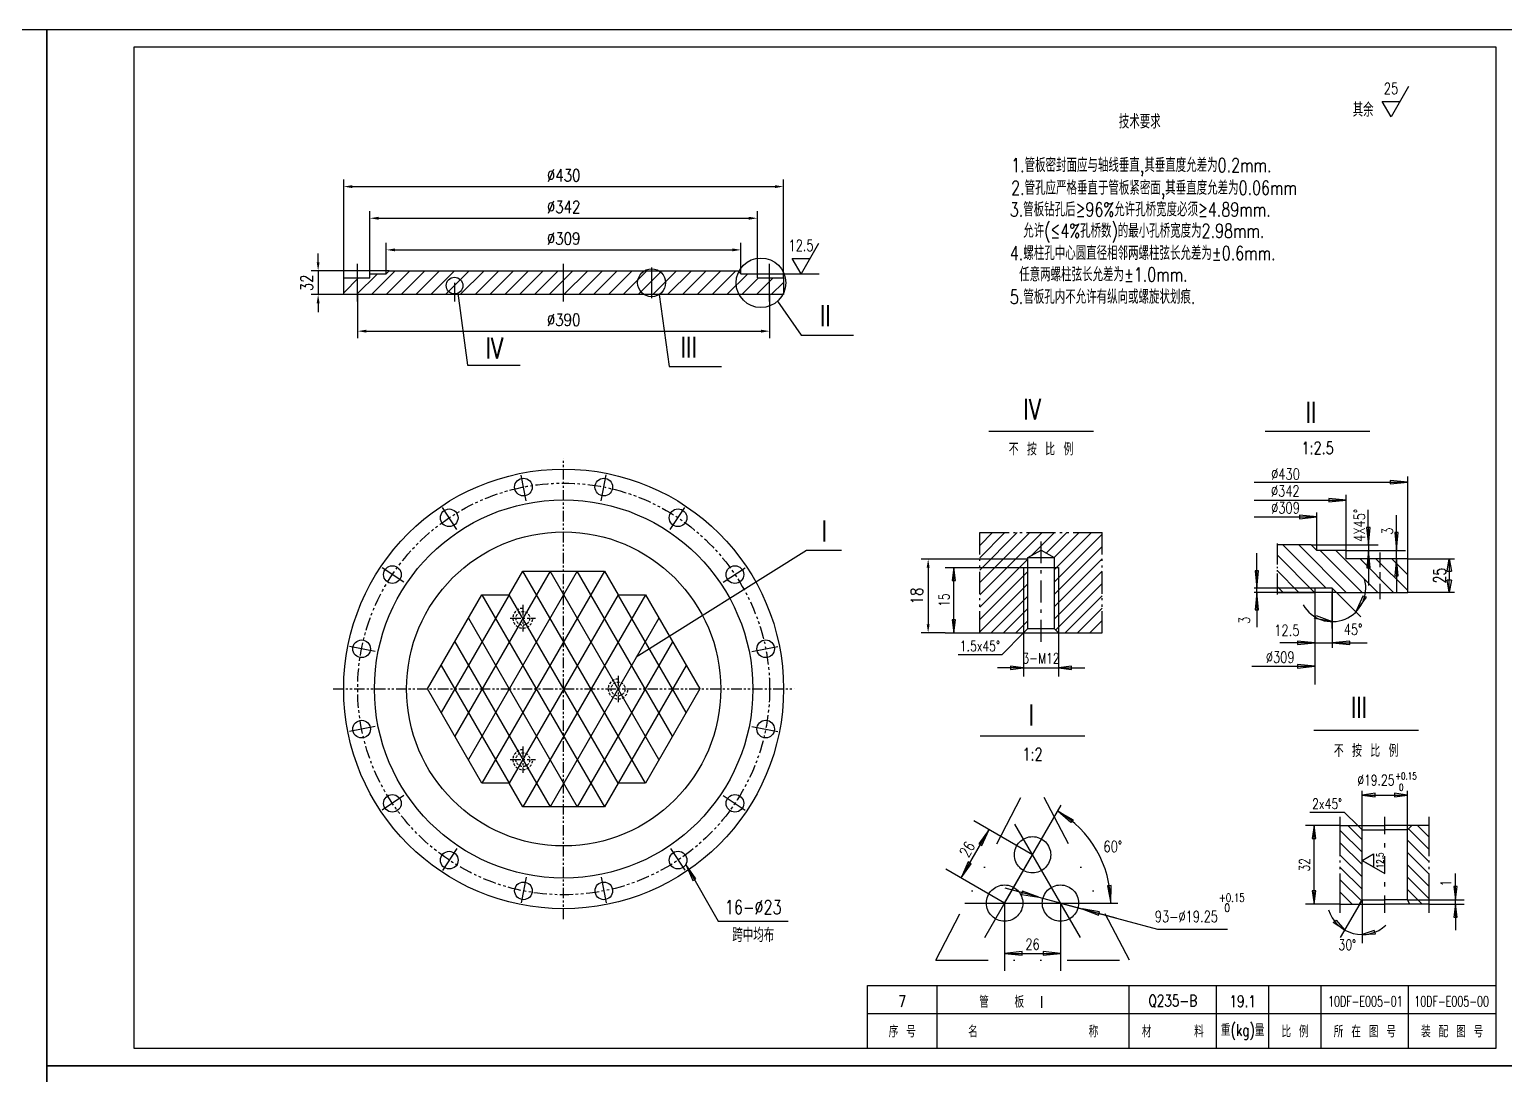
# Model space of a CAD drawing. Extents: x -7284 to 7863, y -3829 to 2899.
# Drawn here: x -6447.7 to -6025.2, y -3534.8 to -3235.3 of the extents above; entities that cross this region are included whole.
import ezdxf
from ezdxf.enums import TextEntityAlignment as Align

# ---------------------------------------------------------------- set-up
doc = ezdxf.new("R2010")
doc.units = 0
doc.header["$LTSCALE"] = 30
for name, pattern in [('CENTER', [6.25, 5, -0.5, 0.25, -0.5]), ('CENTER2', [28.575, 19.05, -3.175, 3.175, -3.175]), ('DASHED', [5, 4, -1]), ('DASHED2', [0.375, 0.25, -0.125]), ('DIVIDE', [1.25, 0.5, -0.25, 0, -0.25, 0, -0.25]), ('PHANTOM', [2.5, 1.25, -0.25, 0.25, -0.25, 0.25, -0.25])]:
    doc.linetypes.add(name, pattern=pattern)
doc.layers.get('0').update_dxf_attribs({"linetype": 'CONTINUOUS'})
doc.layers.get('DEFPOINTS').update_dxf_attribs({"linetype": 'CONTINUOUS'})
for name, color, linetype in [('1', 1, 'CONTINUOUS'), ('2', 3, 'CENTER'), ('4', 6, 'PHANTOM'), ('4虚线层', 6, 'DASHED'), ('6', 6, 'DIVIDE'), ('轮廓线', 1, 'CONTINUOUS')]:
    doc.layers.add(name, color=color, linetype=linetype)
doc.styles.add('HZ', font='txt', dxfattribs={"width": 0.75, "bigfont": 'hztxt'})
doc.styles.add('TH_GBDIM', font='romans.shx', dxfattribs={"width": 0.8, "bigfont": 'gbcbig.shx'})
doc.dimstyles.get("Standard").update_dxf_attribs({"dimscale": 0, "dimtxt": 3.5, "dimasz": 3.5, "dimexe": 1.5, "dimexo": 0, "dimgap": 1, "dimtad": 3, "dimzin": 0, "dimdsep": 46, "dimtxsty": 'HZ', "dimblk1": 'CLOSED', "dimblk2": 'CLOSED', "dimsah": 1, "dimcen": 0.09, "dimadec": 0, "dimazin": 0, "dimtfac": 1, "dimtofl": 0, "dimtmove": 0, "dimatfit": 3, "dimldrblk": 'CLOSED', "dimfxl": 0, "dimtolj": 1, "dimtzin": 0, "dimarcsym": 0})
doc.dimstyles.new('TH_GBDIM', dxfattribs={"dimtxt": 3.5, "dimasz": 2.5, "dimexe": 2, "dimexo": 0, "dimgap": 1.5, "dimtad": 1, "dimdec": 1, "dimzin": 0, "dimdsep": 46, "dimtxsty": 'TH_GBDIM', "dimcen": 2.5, "dimclrd": 130, "dimclre": 130, "dimclrt": 3, "dimadec": 0, "dimazin": 0, "dimtfac": 0.714286, "dimtdec": 1, "dimtmove": 0, "dimatfit": 3, "dimfxl": 0, "dimtzin": 0, "dimlwd": -1, "dimlwe": -1, "dimarcsym": 0})

# ---------------------------------------------------------------- blocks, each defined once
blk = doc.blocks.new('_CLOSED')
at = {"color": 0, "linetype": 'ByBlock'}
for p, q in [((-1, 0.17), (0, 0)), ((-1, 0.17), (-1, -0.17)), ((0, 0), (-1, -0.17)), ((0, 0), (-1, 0))]:
    blk.add_line(p, q, dxfattribs=at)
blk = doc.blocks.new('*D542')
at = {"layer": '1', "color": 0, "linetype": 'Continuous', "lineweight": -2}
for p, q in [((-6052.98, -3387), (-6039.57, -3387)), ((-6041.07, -3390.5), (-6041.07, -3393.1)), ((-6052.98, -3396.6), (-6039.57, -3396.6))]:
    blk.add_line(p, q, dxfattribs=at)
at = {"layer": 'DEFPOINTS', "color": 0, "linetype": 'Continuous'}
for p in [(-6052.98, -3387), (-6052.98, -3396.6), (-6041.07, -3396.6)]:
    blk.add_point(p, dxfattribs=at)
at = {"layer": '1', "color": 0, "linetype": 'Continuous', "lineweight": -2, "xscale": 3.5, "yscale": 3.5, "zscale": 3.5}
for p, rotation in [((-6041.07, -3387), 90), ((-6041.07, -3396.6), 270)]:
    blk.add_blockref('_CLOSED', p, dxfattribs=dict(at, rotation=rotation))
at = {"layer": '1', "color": 0, "linetype": 'Continuous', "insert": (-6043.82, -3391.8), "char_height": 3.5, "attachment_point": 5, "rotation": 90, "style": 'HZ'}
blk.add_mtext('\\A1;25{}{}', dxfattribs=at)
blk = doc.blocks.new('*D543')
at = {"layer": '4虚线层', "color": 130, "linetype": 'Continuous'}
for p, q in [((-6161.75, -3387.06), (-6192.34, -3387.06)), ((-6190.34, -3389.56), (-6190.34, -3405.74)), ((-6185.5, -3408.24), (-6192.34, -3408.24))]:
    blk.add_line(p, q, dxfattribs=at)
for points in [[(-6190.76, -3389.56), (-6189.92, -3389.56), (-6190.34, -3387.06)], [(-6190.76, -3405.74), (-6189.92, -3405.74), (-6190.34, -3408.24)]]:
    blk.add_solid(points, dxfattribs=at)
at = {"layer": 'DEFPOINTS', "color": 0, "linetype": 'Continuous'}
for p in [(-6161.75, -3387.06), (-6190.34, -3408.24), (-6185.5, -3408.24)]:
    blk.add_point(p, dxfattribs=at)
at = {"layer": '4虚线层', "color": 3, "linetype": 'Continuous', "insert": (-6193.59, -3397.65), "char_height": 3.5, "attachment_point": 5, "rotation": 90, "style": 'TH_GBDIM'}
blk.add_mtext('18{}{}', dxfattribs=at)
blk = doc.blocks.new('*D544')
at = {"layer": '1', "color": 130}
for p, q in [((-6345.55, -3305.29), (-6345.55, -3296.46)), ((-6343.05, -3298.46), (-6246.45, -3298.46)), ((-6243.95, -3305.29), (-6243.95, -3296.46))]:
    blk.add_line(p, q, dxfattribs=at)
for points in [[(-6343.05, -3298.04), (-6343.05, -3298.88), (-6345.55, -3298.46)], [(-6246.45, -3298.04), (-6246.45, -3298.88), (-6243.95, -3298.46)]]:
    blk.add_solid(points, dxfattribs=at)
at = {"layer": 'DEFPOINTS', "color": 0}
for p in [(-6243.95, -3298.46), (-6345.55, -3305.29), (-6243.95, -3305.29)]:
    blk.add_point(p, dxfattribs=at)
at = {"layer": '1', "color": 3, "insert": (-6294.75, -3295.21), "char_height": 3.5, "attachment_point": 5, "style": 'TH_GBDIM'}
blk.add_mtext('%%C309{}{}', dxfattribs=at)
blk = doc.blocks.new('*D553')
at = {"layer": '1', "color": 130, "linetype": 'Continuous'}
for p, q in [((-6365.07, -3301.99), (-6365.07, -3299.49)), ((-6344.75, -3304.49), (-6367.07, -3304.49)), ((-6365.07, -3304.49), (-6365.07, -3311.29)), ((-6357.75, -3311.29), (-6367.07, -3311.29)), ((-6365.07, -3313.79), (-6365.07, -3316.29))]:
    blk.add_line(p, q, dxfattribs=at)
for points in [[(-6365.49, -3301.99), (-6364.65, -3301.99), (-6365.07, -3304.49)], [(-6365.49, -3313.79), (-6364.65, -3313.79), (-6365.07, -3311.29)]]:
    blk.add_solid(points, dxfattribs=at)
at = {"layer": 'DEFPOINTS', "color": 0, "linetype": 'Continuous'}
for p in [(-6344.75, -3304.49), (-6365.07, -3311.29), (-6357.75, -3311.29)]:
    blk.add_point(p, dxfattribs=at)
at = {"layer": '1', "color": 3, "linetype": 'Continuous', "insert": (-6368.32, -3307.89), "char_height": 3.5, "attachment_point": 5, "rotation": 90, "style": 'TH_GBDIM'}
blk.add_mtext('32{}{}', dxfattribs=at)
blk = doc.blocks.new('*D554')
at = {"layer": '4虚线层', "color": 130, "linetype": 'Continuous'}
for p, q in [((-6357.75, -3306.49), (-6357.75, -3278.32)), ((-6231.75, -3306.49), (-6231.75, -3278.32)), ((-6355.25, -3280.32), (-6234.25, -3280.32))]:
    blk.add_line(p, q, dxfattribs=at)
for points in [[(-6355.25, -3279.9), (-6355.25, -3280.74), (-6357.75, -3280.32)], [(-6234.25, -3279.9), (-6234.25, -3280.74), (-6231.75, -3280.32)]]:
    blk.add_solid(points, dxfattribs=at)
at = {"layer": 'DEFPOINTS', "color": 0, "linetype": 'Continuous'}
for p in [(-6231.75, -3280.32), (-6357.75, -3306.49), (-6231.75, -3306.49)]:
    blk.add_point(p, dxfattribs=at)
at = {"layer": '4虚线层', "color": 3, "linetype": 'Continuous', "insert": (-6294.75, -3277.07), "char_height": 3.5, "attachment_point": 5, "style": 'TH_GBDIM'}
blk.add_mtext('%%C430{}{}', dxfattribs=at)
blk = doc.blocks.new('*D555')
at = {"layer": '4虚线层', "color": 130, "linetype": 'Continuous'}
for p, q in [((-6350.25, -3305.29), (-6350.25, -3287.39)), ((-6347.75, -3289.39), (-6241.75, -3289.39)), ((-6239.25, -3305.29), (-6239.25, -3287.39))]:
    blk.add_line(p, q, dxfattribs=at)
for points in [[(-6347.75, -3288.98), (-6347.75, -3289.81), (-6350.25, -3289.39)], [(-6241.75, -3288.98), (-6241.75, -3289.81), (-6239.25, -3289.39)]]:
    blk.add_solid(points, dxfattribs=at)
at = {"layer": 'DEFPOINTS', "color": 0, "linetype": 'Continuous'}
for p in [(-6239.25, -3289.39), (-6350.25, -3305.29), (-6239.25, -3305.29)]:
    blk.add_point(p, dxfattribs=at)
at = {"layer": '4虚线层', "color": 3, "linetype": 'Continuous', "insert": (-6294.75, -3286.14), "char_height": 3.5, "attachment_point": 5, "style": 'TH_GBDIM'}
blk.add_mtext('%%C342{}{}', dxfattribs=at)
blk = doc.blocks.new('*D556')
at = {"layer": '4虚线层', "color": 130, "linetype": 'Continuous'}
for p, q in [((-6353.75, -3311.29), (-6353.75, -3323.76)), ((-6235.75, -3311.29), (-6235.75, -3323.76)), ((-6351.25, -3321.76), (-6238.25, -3321.76))]:
    blk.add_line(p, q, dxfattribs=at)
for points in [[(-6351.25, -3321.34), (-6351.25, -3322.17), (-6353.75, -3321.76)], [(-6238.25, -3321.34), (-6238.25, -3322.17), (-6235.75, -3321.76)]]:
    blk.add_solid(points, dxfattribs=at)
at = {"layer": 'DEFPOINTS', "color": 0, "linetype": 'Continuous'}
for p in [(-6353.75, -3311.29), (-6235.75, -3311.29), (-6235.75, -3321.76)]:
    blk.add_point(p, dxfattribs=at)
at = {"layer": '4虚线层', "color": 3, "linetype": 'Continuous', "insert": (-6294.75, -3318.51), "char_height": 3.5, "attachment_point": 5, "style": 'TH_GBDIM'}
blk.add_mtext('%%C390{}{}', dxfattribs=at)

msp = doc.modelspace()

# ---------------------------------------------------------------- linework, layer by layer
at = {"layer": '1', "color": 4}
for p, q in [((-7283.748, -3235.294), (-6442.748, -3235.294)), ((-6442.748, -3235.294), (-6442.748, -3829.294)), ((-6187.748, -3527.294), (-6187.748, -3509.294)), ((-6132.748, -3527.294), (-6132.748, -3509.294)), ((-6107.748, -3527.294), (-6107.748, -3509.294)), ((-6092.748, -3527.294), (-6092.748, -3509.294)), ((-6077.748, -3527.294), (-6077.748, -3509.294)), ((-6052.748, -3527.294), (-6052.748, -3509.294)), ((-6207.748, -3517.294), (-6027.748, -3517.294))]:
    msp.add_line(p, q, dxfattribs=at)
at = {"layer": '1', "color": 3, "linetype": 'Continuous'}
for p, q in [((-6294.748, -3313.294), (-6294.748, -3302.494)), ((-6325.998, -3307.894), (-6325.998, -3313.294))]:
    msp.add_line(p, q, dxfattribs=at)
at = {"layer": '1', "color": 2}
for p, q in [((-6353.487, -3306.494), (-6357.748, -3310.757)), ((-6354.044, -3311.294), (-6348.046, -3305.294)), ((-6343.004, -3304.494), (-6349.802, -3311.294)), ((-6345.56, -3311.294), (-6338.762, -3304.494)), ((-6334.52, -3304.494), (-6341.318, -3311.294)), ((-6337.076, -3311.294), (-6330.278, -3304.494)), ((-6326.036, -3304.494), (-6332.834, -3311.294)), ((-6328.592, -3311.294), (-6321.794, -3304.494)), ((-6317.552, -3304.494), (-6324.35, -3311.294)), ((-6320.108, -3311.294), (-6313.31, -3304.494)), ((-6309.068, -3304.494), (-6315.866, -3311.294)), ((-6311.624, -3311.294), (-6304.826, -3304.494)), ((-6300.584, -3304.494), (-6307.382, -3311.294)), ((-6303.14, -3311.294), (-6296.342, -3304.494)), ((-6292.1, -3304.494), (-6298.898, -3311.294)), ((-6294.656, -3311.294), (-6287.858, -3304.494)), ((-6283.616, -3304.494), (-6290.414, -3311.294)), ((-6286.172, -3311.294), (-6279.374, -3304.494)), ((-6275.132, -3304.494), (-6281.93, -3311.294)), ((-6277.688, -3311.294), (-6270.89, -3304.494)), ((-6266.648, -3304.494), (-6273.446, -3311.294)), ((-6269.204, -3311.294), (-6262.406, -3304.494)), ((-6258.164, -3304.494), (-6264.962, -3311.294)), ((-6260.72, -3311.294), (-6253.922, -3304.494)), ((-6249.68, -3304.494), (-6256.478, -3311.294)), ((-6252.236, -3311.294), (-6245.493, -3304.55)), ((-6241.995, -3305.294), (-6247.993, -3311.294)), ((-6243.751, -3311.294), (-6238.953, -3306.494)), ((-6234.711, -3306.494), (-6239.509, -3311.294)), ((-6235.267, -3311.294), (-6231.748, -3307.774)), ((-6157.723, -3379.495), (-6175.502, -3397.279)), ((-6171.863, -3379.495), (-6175.502, -3383.135)), ((-6175.502, -3386.671), (-6168.328, -3379.495)), ((-6164.793, -3379.495), (-6175.502, -3390.207)), ((-6175.502, -3393.743), (-6161.258, -3379.495)), ((-6160.803, -3386.112), (-6154.188, -3379.495)), ((-6150.653, -3379.495), (-6156.512, -3385.355)), ((-6154.27, -3386.649), (-6147.118, -3379.495)), ((-6143.583, -3379.495), (-6154.252, -3390.167)), ((-6154.252, -3393.703), (-6140.502, -3379.949)), ((-6140.502, -3383.485), (-6154.252, -3397.239)), ((-6076.316, -3395.405), (-6088.719, -3383.005)), ((-6084.193, -3383.005), (-6070.589, -3396.605)), ((-6175.502, -3400.815), (-6161.752, -3387.061)), ((-6154.252, -3400.775), (-6140.502, -3387.021)), ((-6090.38, -3385.869), (-6079.641, -3396.605)), ((-6066.063, -3396.605), (-6078.066, -3384.605)), ((-6073.54, -3384.605), (-6061.537, -3396.605)), ((-6057.011, -3396.605), (-6066.613, -3387.005)), ((-6062.087, -3387.005), (-6052.98, -3396.109)), ((-6052.98, -3391.584), (-6057.561, -3387.005)), ((-6161.752, -3390.597), (-6175.502, -3404.351)), ((-6140.502, -3390.557), (-6154.252, -3404.311)), ((-6084.167, -3396.605), (-6090.38, -3390.394)), ((-6175.502, -3407.887), (-6161.752, -3394.133)), ((-6153.826, -3407.421), (-6140.502, -3394.093)), ((-6090.38, -3394.919), (-6088.694, -3396.605)), ((-6161.752, -3397.669), (-6172.324, -3408.245)), ((-6140.502, -3397.629), (-6151.114, -3408.245)), ((-6168.789, -3408.245), (-6161.752, -3401.205)), ((-6161.752, -3404.742), (-6165.254, -3408.245)), ((-6147.579, -3408.245), (-6140.502, -3401.166)), ((-6140.502, -3404.702), (-6144.044, -3408.245)), ((-6070.132, -3463.445), (-6066.046, -3467.531)), ((-6046.796, -3470.344), (-6052.745, -3464.394)), ((-6050.159, -3463.445), (-6046.796, -3466.808)), ((-6066.046, -3471.067), (-6072.296, -3464.815)), ((-6072.296, -3468.351), (-6066.046, -3474.603)), ((-6053.046, -3467.628), (-6046.796, -3473.88)), ((-6066.046, -3478.139), (-6072.296, -3471.887)), ((-6046.796, -3477.416), (-6053.046, -3471.164)), ((-6072.296, -3475.423), (-6066.046, -3481.675)), ((-6053.046, -3474.7), (-6046.796, -3480.952)), ((-6066.236, -3485.022), (-6072.296, -3478.959)), ((-6046.796, -3484.488), (-6053.046, -3478.236)), ((-6072.296, -3482.496), (-6068.848, -3485.945)), ((-6053.046, -3481.772), (-6048.876, -3485.945))]:
    msp.add_line(p, q, dxfattribs=at)
at = {"layer": '1'}
for p, q in [((-6325.06, -3310.839), (-6322.244, -3331.488)), ((-6267.364, -3311.245), (-6264.548, -3331.894)), ((-6233.499, -3313.172), (-6226.748, -3322.894)), ((-6226.748, -3322.894), (-6211.748, -3322.894)), ((-6322.244, -3331.488), (-6307.244, -3331.488)), ((-6264.548, -3331.894), (-6249.548, -3331.894)), ((-6070.58, -3384.605), (-6070.58, -3370.205)), ((-6078.98, -3384.605), (-6078.98, -3375.005)), ((-6175.502, -3385.745), (-6175.502, -3379.495)), ((-6175.502, -3379.495), (-6167.169, -3379.495)), ((-6165.919, -3379.495), (-6165.294, -3379.495)), ((-6164.044, -3379.495), (-6163.419, -3379.495)), ((-6162.169, -3379.495), (-6153.835, -3379.495)), ((-6152.585, -3379.495), (-6151.96, -3379.495)), ((-6150.71, -3379.495), (-6150.085, -3379.495)), ((-6148.835, -3379.495), (-6140.502, -3379.495)), ((-6140.502, -3385.745), (-6140.502, -3379.495)), ((-6158.001, -3388.245), (-6158.001, -3381.995)), ((-6090.38, -3382.649), (-6090.38, -3388.649)), ((-6080.58, -3383.005), (-6061.439, -3383.005)), ((-6064.24, -3383.005), (-6064.236, -3384.605)), ((-6175.502, -3387.62), (-6175.502, -3386.995)), ((-6140.502, -3387.62), (-6140.502, -3386.995)), ((-6070.58, -3384.605), (-6053.627, -3384.605)), ((-6060.98, -3385.175), (-6060.981, -3388.34)), ((-6060.981, -3388.375), (-6060.981, -3389.375)), ((-6056.197, -3386.852), (-6056.197, -3384.452)), ((-6175.502, -3389.495), (-6175.502, -3388.87)), ((-6175.502, -3396.995), (-6175.502, -3390.745)), ((-6158.001, -3391.245), (-6158.001, -3390.245)), ((-6140.502, -3389.495), (-6140.502, -3388.87)), ((-6140.502, -3396.995), (-6140.502, -3390.745)), ((-6090.38, -3389.268), (-6090.38, -3389.668)), ((-6090.38, -3390.205), (-6090.38, -3390.605)), ((-6090.38, -3391.224), (-6090.38, -3397.224)), ((-6060.981, -3390.805), (-6060.981, -3392.805)), ((-6158.002, -3399.495), (-6158.001, -3393.245)), ((-6079.58, -3395.405), (-6096.98, -3395.405)), ((-6079.58, -3396.605), (-6096.98, -3396.605)), ((-6060.982, -3394.164), (-6060.982, -3395.164)), ((-6060.982, -3395.162), (-6060.982, -3398.59)), ((-6175.502, -3398.87), (-6175.502, -3398.245)), ((-6175.502, -3400.745), (-6175.502, -3400.12)), ((-6140.502, -3398.87), (-6140.502, -3398.245)), ((-6140.502, -3400.745), (-6140.502, -3400.12)), ((-6175.502, -3408.245), (-6175.502, -3401.995)), ((-6158.002, -3402.495), (-6158.002, -3401.495)), ((-6158.002, -3410.745), (-6158.002, -3404.495)), ((-6140.502, -3408.245), (-6140.502, -3401.995)), ((-6140.509, -3408.245), (-6140.502, -3408.238)), ((-6168.437, -3485.665), (-6152.231, -3457.609)), ((-6072.296, -3472.195), (-6072.296, -3460.945)), ((-6059.545, -3465.945), (-6059.545, -3460.945)), ((-6046.796, -3472.195), (-6046.796, -3460.945)), ((-6059.546, -3469.695), (-6059.546, -3468.445)), ((-6059.546, -3477.195), (-6059.546, -3472.195)), ((-6072.296, -3474.07), (-6072.296, -3473.445)), ((-6072.296, -3475.945), (-6072.296, -3475.32)), ((-6046.796, -3474.07), (-6046.796, -3473.445)), ((-6046.796, -3475.945), (-6046.796, -3475.32)), ((-6072.296, -3488.445), (-6072.296, -3477.195)), ((-6059.546, -3480.945), (-6059.546, -3479.695)), ((-6046.796, -3488.445), (-6046.796, -3477.195)), ((-6059.546, -3488.445), (-6059.546, -3483.445)), ((-6168.437, -3485.665), (-6136.037, -3485.665))]:
    msp.add_line(p, q, dxfattribs=at)
at = {"layer": '1', "color": 3, "linetype": 'CENTER2'}
for p, q in [((-6305.484, -3370.344), (-6306.949, -3362.977)), ((-6284.021, -3370.342), (-6282.555, -3362.976)), ((-6325.313, -3378.559), (-6329.485, -3372.314)), ((-6264.191, -3378.554), (-6260.018, -3372.309)), ((-6340.488, -3393.737), (-6346.733, -3389.564)), ((-6249.013, -3393.73), (-6242.768, -3389.557)), ((-6348.701, -3413.567), (-6356.067, -3412.102)), ((-6240.797, -3413.558), (-6233.431, -3412.093)), ((-6348.699, -3435.03), (-6356.065, -3436.496)), ((-6240.796, -3435.022), (-6233.429, -3436.487)), ((-6340.484, -3454.859), (-6346.728, -3459.032)), ((-6249.008, -3454.852), (-6242.763, -3459.025)), ((-6325.306, -3470.035), (-6329.478, -3476.28)), ((-6264.183, -3470.03), (-6260.011, -3476.275)), ((-6305.475, -3478.247), (-6306.941, -3485.613)), ((-6284.012, -3478.245), (-6282.547, -3485.611))]:
    msp.add_line(p, q, dxfattribs=at)
at = {"layer": '1', "color": 2, "linetype": 'Continuous'}
for p, q in [((-6070.58, -3370.205), (-6070.58, -3368.67)), ((-6078.98, -3375.005), (-6078.98, -3373.678))]:
    msp.add_line(p, q, dxfattribs=at)
at = {"layer": '1', "color": 4, "linetype": 'Continuous'}
for p, q in [((-6298.648, -3390.519), (-6325.948, -3437.804)), ((-6290.848, -3390.519), (-6322.048, -3444.559)), ((-6283.048, -3390.519), (-6318.148, -3451.314)), ((-6271.348, -3451.314), (-6306.448, -3390.519)), ((-6267.448, -3444.559), (-6298.648, -3390.519)), ((-6263.548, -3437.804), (-6290.848, -3390.519)), ((-6310.348, -3397.274), (-6329.848, -3431.049)), ((-6318.148, -3397.274), (-6283.048, -3458.069)), ((-6279.148, -3397.274), (-6310.348, -3451.314)), ((-6279.148, -3451.314), (-6310.348, -3397.274)), ((-6271.348, -3397.274), (-6306.448, -3458.069)), ((-6259.648, -3431.049), (-6279.148, -3397.274)), ((-6322.048, -3404.029), (-6290.848, -3458.069)), ((-6267.448, -3404.029), (-6298.648, -3458.069)), ((-6325.948, -3410.784), (-6298.648, -3458.069)), ((-6263.548, -3410.784), (-6290.848, -3458.069)), ((-6329.848, -3417.539), (-6310.348, -3451.314)), ((-6259.648, -3417.539), (-6279.148, -3451.314))]:
    msp.add_line(p, q, dxfattribs=at)
at = {"layer": '1', "color": 4}
for points in [[(-6442.748, -3532.294), (-6442.748, -3235.294), (-6022.748, -3235.294), (-6022.748, -3532.294)], [(-6442.748, -3829.294), (-6442.748, -3532.294), (-6022.748, -3532.294), (-6022.748, -3829.294)]]:
    msp.add_lwpolyline(points, close=True, dxfattribs=at)
msp.add_lwpolyline([(-6052.748, -3251.634), (-6057.748, -3260.294), (-6060.248, -3255.964), (-6055.248, -3255.964)], dxfattribs=at)
at = {"layer": '1'}
msp.add_lwpolyline([(-6221.748, -3296.634), (-6226.748, -3305.294), (-6229.248, -3300.964), (-6224.248, -3300.964)], dxfattribs=at)
for centre, radius in [((-6269.548, -3307.894), 4), ((-6238.248, -3307.894), 7.1)]:
    msp.add_circle(centre, radius, dxfattribs=at)
at = {"layer": '1', "color": 2, "linetype": 'Continuous'}
msp.add_circle((-6325.998, -3308.7), 2.384, dxfattribs=at)
at = {"layer": '1', "color": 1, "linetype": 'Continuous'}
for centre in [(-6306.263, -3366.429), (-6283.242, -3366.427), (-6327.53, -3375.24), (-6261.973, -3375.235), (-6343.807, -3391.519), (-6245.694, -3391.512), (-6352.615, -3412.788), (-6236.883, -3412.78), (-6352.614, -3435.809), (-6236.881, -3435.8), (-6343.802, -3457.077), (-6245.689, -3457.069), (-6327.523, -3473.353), (-6261.966, -3473.349), (-6306.254, -3482.162), (-6283.234, -3482.16)]:
    msp.add_circle(centre, 2.526, dxfattribs=at)
at = {"layer": '1', "color": 4, "linetype": 'DASHED2', "ltscale": 0.1}
for centre in [(-6306.448, -3404.029), (-6279.148, -3424.294), (-6306.448, -3444.559)]:
    msp.add_circle(centre, 1.984, dxfattribs=at)
for centre in [(-6306.448, -3404.029), (-6279.148, -3424.294), (-6306.448, -3444.559)]:
    msp.add_arc(centre, 2.85, 90, 0, dxfattribs=at)
at = {"layer": '2'}
for p, q in [((-6240.248, -3305.294), (-6240.248, -3305.294)), ((-6240.248, -3305.294), (-6240.248, -3305.294)), ((-6240.248, -3305.294), (-6240.248, -3305.294)), ((-6173.002, -3350.371), (-6143.002, -3350.371)), ((-6093.78, -3350.371), (-6063.78, -3350.371)), ((-6090.38, -3396.605), (-6079.58, -3396.605)), ((-6175.437, -3437.776), (-6145.437, -3437.776)), ((-6079.891, -3436.084), (-6049.891, -3436.084))]:
    msp.add_line(p, q, dxfattribs=at)
for centre in [(-6160.435, -3471.811), (-6168.437, -3485.665), (-6152.437, -3485.665)]:
    msp.add_circle(centre, 5.206, dxfattribs=at)
at = {"layer": '4'}
for p, q in [((-6353.748, -3313.294), (-6353.748, -3302.494)), ((-6269.548, -3303.494), (-6269.548, -3312.294)), ((-6235.748, -3313.294), (-6235.748, -3302.494)), ((-6174.137, -3495.537), (-6154.737, -3461.936)), ((-6146.737, -3495.537), (-6166.137, -3461.936)), ((-6179.837, -3485.665), (-6141.037, -3485.665))]:
    msp.add_line(p, q, dxfattribs=at)
at = {"layer": '4', "color": 3, "ltscale": 0.08}
for p, q in [((-6294.748, -3490.294), (-6294.748, -3358.294)), ((-6306.448, -3400.229), (-6306.448, -3407.83)), ((-6310.043, -3404.029), (-6302.853, -3404.029)), ((-6279.148, -3420.494), (-6279.148, -3428.095)), ((-6360.748, -3424.294), (-6228.748, -3424.294)), ((-6282.743, -3424.294), (-6275.553, -3424.294)), ((-6306.448, -3440.759), (-6306.448, -3448.36)), ((-6310.043, -3444.559), (-6302.853, -3444.559))]:
    msp.add_line(p, q, dxfattribs=at)
at = {"layer": '4', "color": 3, "ltscale": 0.1}
msp.add_circle((-6294.748, -3424.294), 59, dxfattribs=at)
at = {"layer": '4虚线层', "color": 2, "linetype": 'Continuous'}
for p, q in [((-6096.98, -3365.044), (-6052.98, -3365.044)), ((-6052.98, -3387.005), (-6052.98, -3363.444)), ((-6096.98, -3370.205), (-6070.58, -3370.205)), ((-6096.98, -3375.005), (-6078.98, -3375.005)), ((-6274.021, -3415.107), (-6225.189, -3384.547)), ((-6225.189, -3384.547), (-6215.189, -3384.547)), ((-6185.502, -3389.495), (-6163.002, -3389.495)), ((-6183.002, -3408.245), (-6183.002, -3389.495)), ((-6163.002, -3389.495), (-6163.002, -3420.745)), ((-6153.002, -3389.495), (-6153.002, -3420.745)), ((-6096.18, -3396.605), (-6096.18, -3395.405)), ((-6079.58, -3395.405), (-6079.58, -3423.054)), ((-6074.59, -3407.005), (-6074.581, -3396.605)), ((-6074.58, -3395.405), (-6074.58, -3412.523)), ((-6066.386, -3403.616), (-6073.732, -3396.254)), ((-6185.502, -3408.245), (-6175.502, -3408.245)), ((-6163.002, -3408.245), (-6169.252, -3414.495)), ((-6079.58, -3411.087), (-6074.58, -3411.087)), ((-6169.252, -3414.495), (-6181.752, -3414.495)), ((-6097.58, -3417.805), (-6079.58, -3417.805)), ((-6163.002, -3418.245), (-6153.002, -3418.245)), ((-6066.046, -3464.695), (-6066.046, -3453.445)), ((-6066.046, -3454.695), (-6053.046, -3454.695)), ((-6053.046, -3464.695), (-6053.046, -3453.445)), ((-6071.046, -3459.695), (-6081.046, -3459.695)), ((-6067.296, -3463.445), (-6071.046, -3459.695)), ((-6160.437, -3471.808), (-6177.238, -3462.108)), ((-6072.296, -3463.445), (-6082.296, -3463.445)), ((-6079.796, -3485.945), (-6079.796, -3463.445)), ((-6180.908, -3478.465), (-6172.908, -3464.608)), ((-6066.046, -3473.445), (-6062.799, -3471.57)), ((-6062.799, -3471.57), (-6062.799, -3475.32)), ((-6259.79, -3474.632), (-6250.44, -3490.826)), ((-6168.437, -3485.665), (-6185.238, -3475.965)), ((-6066.046, -3473.445), (-6059.551, -3477.195)), ((-6066.046, -3473.445), (-6062.799, -3475.32)), ((-6158.619, -3484.008), (-6146.255, -3487.321)), ((-6066.046, -3484.695), (-6072.305, -3495.515)), ((-6066.046, -3484.695), (-6066.058, -3497.195)), ((-6053.046, -3484.695), (-6036.796, -3484.695)), ((-6039.296, -3485.945), (-6039.296, -3484.695)), ((-6168.437, -3485.665), (-6168.437, -3505.065)), ((-6152.437, -3485.665), (-6152.437, -3505.065)), ((-6152.437, -3485.665), (-6124.618, -3493.119)), ((-6072.296, -3485.945), (-6082.296, -3485.945)), ((-6046.796, -3485.945), (-6036.796, -3485.945)), ((-6250.44, -3490.826), (-6230.44, -3490.826)), ((-6124.618, -3493.119), (-6104.618, -3493.119)), ((-6168.437, -3500.065), (-6152.437, -3500.065))]:
    msp.add_line(p, q, dxfattribs=at)
for points in [[(-6052.98, -3365.044), (-6057.98, -3364.544), (-6057.98, -3365.544), (-6052.98, -3365.044)], [(-6070.58, -3370.205), (-6075.58, -3369.705), (-6075.58, -3370.705), (-6070.58, -3370.205)], [(-6078.98, -3375.005), (-6083.98, -3374.505), (-6083.98, -3375.505), (-6078.98, -3375.005)], [(-6064.24, -3383.005), (-6063.753, -3378.004), (-6064.753, -3378.006), (-6064.24, -3383.005), (-6064.265, -3373.005)], [(-6056.197, -3384.452), (-6055.697, -3379.452), (-6056.697, -3379.452), (-6056.197, -3384.452), (-6056.197, -3374.452)], [(-6096.18, -3395.405), (-6095.68, -3390.405), (-6096.68, -3390.405), (-6096.18, -3395.405), (-6096.18, -3385.405)], [(-6064.236, -3384.605), (-6064.724, -3389.606), (-6063.724, -3389.604), (-6064.236, -3384.605), (-6064.211, -3394.605)], [(-6056.197, -3386.852), (-6056.697, -3391.852), (-6055.697, -3391.852), (-6056.197, -3386.852), (-6056.197, -3396.852)], [(-6183.002, -3389.495), (-6183.502, -3393.245), (-6182.502, -3393.245), (-6183.002, -3389.495)], [(-6096.18, -3396.605), (-6096.68, -3401.605), (-6095.68, -3401.605), (-6096.18, -3396.605), (-6096.18, -3406.605)], [(-6183.002, -3408.245), (-6182.502, -3404.495), (-6183.502, -3404.495), (-6183.002, -3408.245)], [(-6079.58, -3411.087), (-6084.58, -3410.587), (-6084.58, -3411.587), (-6079.58, -3411.087), (-6089.58, -3411.087)], [(-6074.58, -3411.087), (-6069.58, -3411.587), (-6069.58, -3410.587), (-6074.58, -3411.087), (-6064.58, -3411.087)], [(-6163.002, -3418.245), (-6166.752, -3417.745), (-6166.752, -3418.745), (-6163.002, -3418.245), (-6170.502, -3418.245)], [(-6153.002, -3418.245), (-6149.252, -3418.745), (-6149.252, -3417.745), (-6153.002, -3418.245), (-6145.502, -3418.245)], [(-6079.58, -3417.805), (-6084.58, -3417.305), (-6084.58, -3418.305), (-6079.58, -3417.805)], [(-6066.046, -3454.695), (-6062.296, -3455.195), (-6062.296, -3454.195), (-6066.046, -3454.695)], [(-6053.046, -3454.695), (-6056.796, -3454.195), (-6056.796, -3455.195), (-6053.046, -3454.695)], [(-6079.796, -3463.445), (-6080.297, -3467.195), (-6079.297, -3467.195), (-6079.796, -3463.445)], [(-6172.908, -3464.608), (-6175.841, -3468.688), (-6174.975, -3469.188), (-6172.908, -3464.608)], [(-6259.79, -3474.632), (-6257.723, -3479.212), (-6256.857, -3478.712), (-6259.79, -3474.632), (-6254.79, -3483.292)], [(-6180.908, -3478.465), (-6177.975, -3474.385), (-6178.841, -3473.885), (-6180.908, -3478.465)], [(-6039.296, -3484.695), (-6038.796, -3480.945), (-6039.796, -3480.945), (-6039.296, -3484.695), (-6039.296, -3477.195)], [(-6158.619, -3484.008), (-6163.319, -3482.231), (-6163.578, -3483.197), (-6158.619, -3484.008), (-6168.278, -3481.42)], [(-6079.796, -3485.945), (-6079.296, -3482.195), (-6080.296, -3482.195), (-6079.796, -3485.945)], [(-6146.255, -3487.321), (-6141.555, -3489.098), (-6141.296, -3488.132), (-6146.255, -3487.321), (-6136.596, -3489.909)], [(-6039.296, -3485.945), (-6039.797, -3489.695), (-6038.797, -3489.695), (-6039.296, -3485.945), (-6039.297, -3493.445)], [(-6168.437, -3500.065), (-6163.437, -3500.565), (-6163.437, -3499.565), (-6168.437, -3500.065)], [(-6152.437, -3500.065), (-6157.437, -3499.565), (-6157.437, -3500.565), (-6152.437, -3500.065)]]:
    msp.add_lwpolyline(points, dxfattribs=at)
for points in [[(-6067.799, -3402.2), (-6064.818, -3397.997), (-6065.785, -3397.74)], [(-6074.589, -3405.005), (-6079.667, -3404.13), (-6079.163, -3403.267)], [(-6153.232, -3459.34), (-6148.805, -3461.803), (-6149.44, -3462.575)], [(-6138.037, -3485.665), (-6137.955, -3480.6), (-6138.941, -3480.764)], [(-6071.053, -3493.351), (-6074.282, -3491.208), (-6073.498, -3490.588)], [(-6066.055, -3494.695), (-6062.188, -3494.46), (-6062.555, -3493.53)]]:
    msp.add_lwpolyline(points, close=True, dxfattribs=at)
for centre, radius, start, end in [((-6074.58, -3395.405), 9.6, 209.62083, 15.37915), ((-6168.437, -3485.665), 30.4, 0, 60), ((-6066.046, -3484.695), 10, 196.77229, 313.22769)]:
    msp.add_arc(centre, radius, start, end, dxfattribs=at)
at = {"layer": '6'}
for p, q in [((-6188.182, -3502.065), (-6160.437, -3449.008)), ((-6132.692, -3502.065), (-6160.437, -3449.008)), ((-6188.182, -3502.065), (-6132.692, -3502.065))]:
    msp.add_line(p, q, dxfattribs=at)
at = {"layer": '轮廓线'}
for p, q in [((-6417.748, -3527.294), (-6417.748, -3240.294)), ((-6417.748, -3240.294), (-6027.748, -3240.294)), ((-6027.748, -3240.294), (-6027.748, -3527.294)), ((-6357.748, -3311.294), (-6357.748, -3306.494)), ((-6357.748, -3306.494), (-6350.247, -3306.494)), ((-6350.248, -3305.294), (-6349.248, -3305.294)), ((-6350.247, -3306.494), (-6350.248, -3305.294)), ((-6349.248, -3305.294), (-6349.248, -3305.294)), ((-6349.248, -3305.294), (-6349.248, -3305.294)), ((-6349.248, -3305.294), (-6349.248, -3305.294)), ((-6349.248, -3305.294), (-6345.547, -3305.294)), ((-6344.748, -3304.494), (-6345.547, -3305.294)), ((-6344.748, -3304.494), (-6244.748, -3304.494)), ((-6244.748, -3304.494), (-6243.949, -3305.294)), ((-6243.949, -3305.294), (-6240.248, -3305.294)), ((-6240.248, -3305.294), (-6239.248, -3305.294)), ((-6239.249, -3306.494), (-6239.248, -3305.294)), ((-6239.249, -3306.494), (-6231.748, -3306.494)), ((-6239.248, -3305.294), (-6221.583, -3305.294)), ((-6231.748, -3306.494), (-6231.748, -3311.294)), ((-6231.748, -3311.294), (-6357.748, -3311.294)), ((-6161.752, -3386.66), (-6158.002, -3384.495)), ((-6161.752, -3406.995), (-6161.752, -3386.66)), ((-6161.752, -3386.66), (-6154.252, -3386.66)), ((-6158.002, -3384.495), (-6154.252, -3386.66)), ((-6154.252, -3386.66), (-6154.252, -3406.995)), ((-6163.002, -3389.495), (-6153.002, -3389.495)), ((-6073.38, -3396.605), (-6079.58, -3396.605)), ((-6175.502, -3408.245), (-6140.502, -3408.245)), ((-6163.002, -3408.245), (-6161.752, -3406.995)), ((-6161.752, -3406.995), (-6154.252, -3406.995)), ((-6154.252, -3406.995), (-6153.002, -3408.245)), ((-6072.296, -3463.445), (-6059.546, -3463.445)), ((-6066.046, -3464.695), (-6067.296, -3463.445)), ((-6046.796, -3463.445), (-6059.546, -3463.445)), ((-6053.046, -3464.695), (-6051.796, -3463.445)), ((-6066.046, -3464.695), (-6059.546, -3464.695)), ((-6066.046, -3484.695), (-6066.046, -3464.695)), ((-6053.046, -3464.695), (-6059.546, -3464.695)), ((-6053.046, -3484.695), (-6053.046, -3464.695)), ((-6066.768, -3485.945), (-6066.046, -3484.695)), ((-6066.046, -3484.695), (-6059.546, -3484.695)), ((-6053.046, -3484.695), (-6059.546, -3484.695)), ((-6052.325, -3485.945), (-6053.046, -3484.695)), ((-6072.296, -3485.945), (-6059.546, -3485.945)), ((-6046.796, -3485.945), (-6059.546, -3485.945)), ((-6207.748, -3509.294), (-6027.748, -3509.294)), ((-6207.748, -3527.294), (-6207.748, -3509.294)), ((-6027.748, -3527.294), (-6417.748, -3527.294))]:
    msp.add_line(p, q, dxfattribs=at)
at = {"layer": '轮廓线', "color": 1, "linetype": 'Continuous'}
for p, q in [((-6310.348, -3397.274), (-6306.448, -3390.519)), ((-6306.448, -3390.519), (-6283.048, -3390.519)), ((-6283.048, -3390.519), (-6279.148, -3397.274)), ((-6333.748, -3424.294), (-6318.148, -3397.274)), ((-6318.148, -3397.274), (-6310.348, -3397.274)), ((-6279.148, -3397.274), (-6271.348, -3397.274)), ((-6271.348, -3397.274), (-6255.748, -3424.294)), ((-6318.148, -3451.314), (-6333.748, -3424.294)), ((-6255.748, -3424.294), (-6271.348, -3451.314)), ((-6310.348, -3451.314), (-6318.148, -3451.314)), ((-6306.448, -3458.069), (-6310.348, -3451.314)), ((-6279.148, -3451.314), (-6283.048, -3458.069)), ((-6271.348, -3451.314), (-6279.148, -3451.314)), ((-6283.048, -3458.069), (-6306.448, -3458.069))]:
    msp.add_line(p, q, dxfattribs=at)
at = {"layer": '轮廓线'}
for points in [[(-6073.38, -3396.605), (-6052.98, -3396.605), (-6052.98, -3387.005), (-6070.58, -3387.005), (-6070.58, -3384.605), (-6078.98, -3384.605), (-6080.58, -3383.005), (-6090.38, -3383.005)], [(-6073.38, -3396.605), (-6074.58, -3395.405), (-6079.58, -3395.405), (-6079.58, -3396.605)]]:
    msp.add_lwpolyline(points, dxfattribs=at)
for radius in [63, 54.2, 45]:
    msp.add_circle((-6294.748, -3424.294), radius, dxfattribs=at)

# ---------------------------------------------------------------- texts
at = {"layer": '1', "color": 4, "style": 'HZ', "width": 0.75}
msp.add_text('25', height=3.2, dxfattribs=at).set_placement((-6057.748, -3253.794), align=Align.CENTER)
msp.add_text('其余', height=4, dxfattribs=at).set_placement((-6062.748, -3260.294), align=Align.RIGHT)
for s, p in [('技术要求', (-6135.723, -3263.684)), ('1.管板密封面应与轴线垂直,其垂直度允差为0.2mm.', (-6166.564, -3276.157)), ('2.管孔应严格垂直于管板紧密面,其垂直度允差为0.06mm', (-6166.564, -3282.677)), ('3.管板钻孔后≥96%允许孔桥宽度必须≥4.89mm.', (-6166.96, -3288.859)), (' 允许(≤4%孔桥数)的最小孔桥宽度为2.98mm.', (-6165.773, -3294.984)), ('4.螺柱孔中心圆直径相邻两螺柱弦长允差为%%p0.6mm.', (-6166.931, -3301.372)), (' 任意两螺柱弦长允差为%%p1.0mm.', (-6166.931, -3307.497)), ('5.管板孔内不允许有纵向或螺旋状划痕.', (-6166.931, -3313.905))]:
    msp.add_text(s, height=4, dxfattribs=at).set_placement(p)
at = {"layer": '1', "style": 'HZ', "width": 0.75}
msp.add_text('12.5', height=3.2, dxfattribs=at).set_placement((-6226.748, -3298.794), align=Align.CENTER)
at = {"layer": '1', "color": 2, "linetype": 'Continuous', "style": 'HZ', "width": 0.75}
for s, p in [('II', (-6221.375, -3320.344)), ('IV', (-6317.12, -3329.592)), ('III', (-6261.259, -3329.344)), ('IV', (-6163.086, -3347.113)), ('II', (-6082.239, -3348.028)), ('I', (-6161.577, -3434.723)), ('III', (-6069.29, -3432.56))]:
    msp.add_text(s, height=6, dxfattribs=at).set_placement(p)
at = {"layer": '1', "color": 2, "style": 'HZ', "width": 0.75}
for s, p in [('不 按 比 例', (-6158.002, -3357.371)), ('1:2.5', (-6078.78, -3357.011)), ('1:2', (-6160.437, -3444.776)), ('不 按 比 例', (-6064.891, -3443.776))]:
    msp.add_text(s, height=3.584, dxfattribs=at).set_placement(p, align=Align.CENTER)
at = {"layer": '1', "color": 4, "style": 'HZ'}
for s, height, width, p in [('7', 3.36, 0.75, (-6197.748, -3513.794)), ('管   板  I', 3.36, 0.75, (-6166.593, -3513.794)), ('Q235-B', 3.36, 0.75, (-6120.248, -3513.794)), ('19.1', 3.36, 0.75, (-6100.248, -3513.794)), ('10DF-E005-01', 3.024, 0.66, (-6065.094, -3513.809)), ('10DF-E005-00', 3.024, 0.66, (-6040.402, -3513.809)), ('序 号', 3.36, 0.75, (-6197.748, -3522.294)), ('名             称', 3.36, 0.75, (-6160.248, -3522.294)), ('材     料', 3.36, 0.75, (-6120.248, -3522.294)), ('重(kg)量', 3.36, 0.75, (-6100.248, -3522.294)), ('比 例', 3.36, 0.75, (-6085.248, -3522.294)), ('所 在 图 号', 3.36, 0.75, (-6065.248, -3522.294)), ('装 配 图 号', 3.36, 0.75, (-6040.248, -3522.294))]:
    msp.add_text(s, height=height, dxfattribs=dict(at, width=width)).set_placement(p, align=Align.MIDDLE)
at = {"layer": '4虚线层', "color": 2, "linetype": 'Continuous', "style": 'HZ', "width": 0.75}
for s, height, p in [('%%c430', 3.2, (-6087.98, -3364.309)), ('%%c342', 3.2, (-6088.025, -3369.146)), ('%%c309', 3.2, (-6087.98, -3374.005)), ('12.5', 3.2, (-6087.58, -3409.087)), ('45%%d', 3.2, (-6068.624, -3408.823)), ('%%c309', 3.2, (-6089.49, -3416.805)), ('3-M12', 3, (-6158.002, -3416.995)), ('16-%%c23', 4, (-6240.439, -3488.826)), ('跨中均布', 4, (-6240.439, -3496.826)), ('26', 3.2, (-6160.437, -3499.065)), ('30%%d', 3, (-6070.264, -3499.137))]:
    msp.add_text(s, height=height, dxfattribs=at).set_placement(p, align=Align.CENTER)
for s, height, rotation, p in [('4X45%%D', 3.2, 90.14, (-6065.214, -3377.413)), ('3', 3.2, 90, (-6057.197, -3379.077)), ('15', 3, 90, (-6184.252, -3398.869)), ('3', 3.2, 90, (-6098.18, -3404.605)), ('26', 3.2, 60, (-6177.773, -3471.037)), ('32', 3, 90, (-6081.046, -3474.695))]:
    msp.add_text(s, height=height, rotation=rotation, dxfattribs=at).set_placement(p, align=Align.CENTER)
for s, height, p in [('I', 6, (-6220.916, -3381.997)), ('+0.15', 2, (-6056.552, -3450.242)), ('0', 2, (-6055.466, -3453.496)), ('60%%d', 3.2, (-6140.109, -3471.067)), ('+0.15', 2.4, (-6107.07, -3485.318)), ('93-%%C19.25', 3.2, (-6125.415, -3491.119)), (' 0', 2.4, (-6107.07, -3488.218))]:
    msp.add_text(s, height=height, dxfattribs=at).set_placement(p)
for s, p in [('1.5x45%%d', (-6175.502, -3411.995)), ('2x45%%d', (-6076.046, -3457.195))]:
    msp.add_text(s, height=3, dxfattribs=at).set_placement(p, align=Align.MIDDLE)
msp.add_text('%%c19.25', height=3, dxfattribs=at).set_placement((-6056.776, -3451.926), align=Align.RIGHT)
msp.add_text('12.5', height=2, rotation=90, dxfattribs=at).set_placement((-6060.924, -3473.445), align=Align.MIDDLE)
msp.add_text('1', height=3, rotation=90, dxfattribs=at).set_placement((-6040.546, -3480.945))

# ---------------------------------------------------------------- dimensions: what is measured, and where the dimension line sits
at = {"layer": '1'}
dim = msp.add_linear_dim(base=(-6243.949, -3298.461), p1=(-6345.547, -3305.294), p2=(-6243.949, -3305.294), text='%%C309{}{}', dimstyle='TH_GBDIM', override={"dimgap": 1.5, "dimtad": 1, "dimjust": 0, "dimdec": 1, "dimlfac": 1, "dimse1": 0, "dimse2": 0, "dimsd1": 0, "dimsd2": 0}, dxfattribs=at)
dim.commit()
dim.dimension.update_dxf_attribs({"geometry": '*D544', "text_midpoint": (-6294.748, -3295.211)})
at = {"layer": '1', "color": 2, "linetype": 'Continuous'}
dim = msp.add_linear_dim(base=(-6365.07, -3311.294), p1=(-6344.748, -3304.494), p2=(-6357.748, -3311.294), angle=90, text='32{}{}', dimstyle='TH_GBDIM', override={"dimgap": 1.5, "dimtad": 1, "dimjust": 0, "dimdec": 1, "dimlfac": 1, "dimse1": 0, "dimse2": 0, "dimsd1": 0, "dimsd2": 0}, dxfattribs=at)
dim.commit()
dim.dimension.update_dxf_attribs({"geometry": '*D553', "text_midpoint": (-6365.07, -3307.894), "dimtype": 160})
dim = msp.add_linear_dim(base=(-6041.068, -3396.605), p1=(-6052.98, -3387.005), p2=(-6052.98, -3396.605), angle=90, text='25{}{}', dimstyle='Standard', override={"dimscale": 1, "dimgap": 1, "dimtad": 3, "dimjust": 0, "dimdec": 2, "dimlfac": 1, "dimcen": 0, "dimse1": 0, "dimse2": 0, "dimsd1": 0, "dimsd2": 0}, dxfattribs=at)
dim.commit()
dim.dimension.update_dxf_attribs({"geometry": '*D542', "text_midpoint": (-6043.818, -3391.805)})
at = {"layer": '4虚线层', "color": 2, "linetype": 'Continuous'}
for base, p1, p2, text, picture, middle in [((-6231.748, -3280.32), (-6357.748, -3306.494), (-6231.748, -3306.494), '%%C430{}{}', '*D554', (-6294.748, -3277.07)), ((-6239.248, -3289.393), (-6350.248, -3305.294), (-6239.248, -3305.294), '%%C342{}{}', '*D555', (-6294.748, -3286.143)), ((-6235.748, -3321.756), (-6353.748, -3311.294), (-6235.748, -3311.294), '%%C390{}{}', '*D556', (-6294.748, -3318.506))]:
    dim = msp.add_linear_dim(base=base, p1=p1, p2=p2, text=text, dimstyle='TH_GBDIM', override={"dimgap": 1.5, "dimtad": 1, "dimjust": 0, "dimdec": 1, "dimlfac": 1, "dimse1": 0, "dimse2": 0, "dimsd1": 0, "dimsd2": 0}, dxfattribs=at)
    dim.commit()
    dim.dimension.update_dxf_attribs({"geometry": picture, "text_midpoint": middle})
dim = msp.add_linear_dim(base=(-6190.34, -3408.245), p1=(-6161.752, -3387.061), p2=(-6185.502, -3408.245), angle=90, text='18{}{}', dimstyle='TH_GBDIM', dxfattribs=at)
dim.commit()
dim.dimension.update_dxf_attribs({"geometry": '*D543', "text_midpoint": (-6193.59, -3397.653)})

doc.saveas('drawing.dxf')
